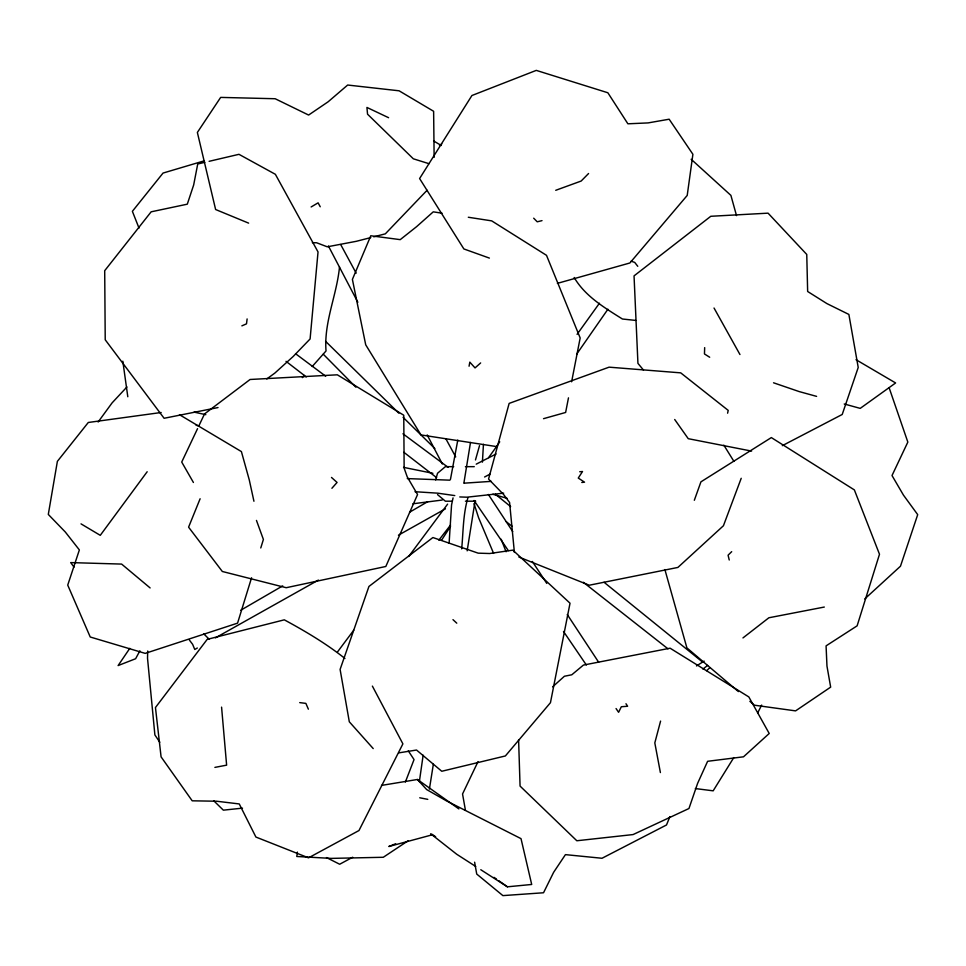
<?xml version="1.0" encoding="UTF-8"?>
<svg xmlns="http://www.w3.org/2000/svg" width="966" height="966" viewBox="0 0 966 966"><rect width="100%" height="100%" fill="white"/><g stroke="black" fill="none" stroke-linecap="round" stroke-linejoin="round"><path stroke-width="1.45" d="M147.701 650.999L147.52 658.244L154.886 734.933L159.813 742.238M704.673 347.627L704.456 353.942L709.684 357.251M449.105 543.242L451.557 504.952L453.054 497.888M482.408 462.146L483.447 444.3M461.688 548.869C463.282 531.795 463.028 514.214 467.942 497.695M247.115 318.937L246.499 323.851L241.862 325.856M470.502 442.44L463.885 483.121M419.365 781.615L423.144 755.219M297.431 852.097L296.767 856.48L331.169 858.388L383.285 857.277L408.026 840.831M457.799 440.049L450.47 479.317M429.399 789.113L433.348 764.251M467.158 550.849L475.055 501.004M339.513 266.966C336.76 295.391 323.779 322.101 326.025 350.972L312.199 366.525M469.065 366.223L469.826 362.141L475.043 367.913L480.645 362.938M568.479 397.847L565.629 412.458L543.532 418.676M571.618 381.787L580.168 337.967L546.502 255.326L491.682 220.864L468.317 217.253M727.603 413.194L728.207 410.381L680.716 372.852L609.075 367.165L509.142 403.402L488.567 479.064L503.648 494.568L509.589 502.489L514.395 552.431M660.587 721.083L654.815 742.902L660.394 772.558M435.654 479.933L437.538 473.255L445.386 466.663L453.706 466.663M475.477 459.949L479.522 445.628M251.571 577.753L237.564 623.142L145.214 653.378L90.236 637.005L67.729 585.106L79.369 549.92L65.277 531.976L48.3 514.431L57.38 461.35L88.292 422.48L161.153 412.506M260.772 547.964L263.392 539.451L256.461 520.42M694.325 500.279L700.93 481.853L771.339 437.586L854.367 489.907L879.495 554.255L857.12 625.835L826.075 645.868L826.968 666.093L830.663 687.128L795.586 710.879L754.446 705.204L749.87 701.316M741.212 478.303L723.437 525.733L677.903 567.428L589.272 585.215L518.863 557.02M405.358 782.074L414.04 759.578L408.268 750.823M200.119 498.758L188.587 527.17L222.325 571.486L286.214 587.714L385.82 566.474L417.554 494.544L407.254 476.938L404.138 468.172L403.764 415.223L337.327 374.808L250.097 379.481L204.514 413.943L198.815 425.97M669.921 816.608L666.492 824.976L602.011 858.267L565.436 854.632L553.627 872.322L543.532 892.765L502.888 895.615L476.733 874.061L474.62 862.191M197.547 428.65L181.717 462.062L193.417 482.481M478.037 761.582L462.545 793.98L465.431 810.293M757.646 713.005L761.667 705.071M139.889 650.806L135.626 658.727L118.106 665.574L129.794 648.343M733.786 757.598L713.162 790.828L695.327 788.558M147.17 471.746L100.271 535.333L81.023 523.874M441.607 540.115L450.542 526.337M499.736 441.788L496.572 446.582L420.995 434.929L365.716 344.826L352.397 279.403L370.787 235.764L400.226 239.64L416.612 226.648L433.263 211.844L442.03 213.196M576.617 354.244L607.916 309.217M488.627 457.582L497.321 445.447M599.439 303.227L577.076 334.345M98.121 422.021L112.104 402.87L126.944 386.968M408.678 556.501L447.608 504.131M337.532 651.893L353.725 630.218M438.842 540.163L450.567 525.045M331.906 488.277L337.062 482.445L331.495 477.445M302.334 377.634L304.302 375.412M427.093 190.266L385.337 233.844L373.733 236.827M588.572 173.518L581.158 181.04L555.728 190.302M731.685 551.671L728.074 555.196L729.245 560.002M706.689 670.694L709.684 667.796M864.751 598.932L900.481 566.197L917.7 514.636L903.452 495.111L892.016 475.538L907.835 442.09L889.155 387.813M552.612 686.85L564.41 676.248L571.787 674.787L583.404 665.091L670.09 648.198L748.819 696.921L769.214 733.484L743.506 756.813L707.619 761.293L697.597 783.39L688.951 808.518L633.092 834.564L576.823 840.758L520.07 786.082L518.597 739.763M702.922 669.064L707.631 665.405M742.963 637.922L768.876 617.769L824.312 607.046M439.47 145.588L441.764 143.91M266.773 378.962L274.791 373.13L293.109 356.551L310.098 338.969L318.031 251.945L275.37 174.303L238.964 154.319L209.103 161.322M696.474 665.924L704.142 661.118M409.584 512.209L427.841 501.608M240.619 610.307L282.712 585.879M197.33 648.017L194.758 649.466L192.632 644.346L189.372 640.047M215.418 637.874L318.394 580.083M398.439 535.176L445.435 508.828M352.675 857.24L339.682 864.244L326.472 857.567M484.594 476.999L489.847 474.209M782.315 445.664L842.219 414.474L858.219 367.466L848.873 314.433L826.968 303.626L807.648 291.49L806.755 254.444L768.067 213.16L710.795 216.287L634.046 275.878L637.934 363.373L643.477 370.05M476.226 464.151L496.113 453.996M395.662 843.741L388.827 846.518L432.333 834.793M311.124 206.966L318.104 202.848L320.229 206.76M204.406 160.779L163.037 173.071L132.378 211.325L139.007 228.085M557.382 283.364L629.892 262.981L687.212 195.434L692.9 154.282L669.148 119.216L648.114 122.911L627.888 123.805L607.856 92.76L536.275 70.385L471.927 95.513L419.606 178.541L463.873 248.95L489.388 258.091M370.823 237.576L356.321 241.307L327.281 246.813L316.606 242.756L312.356 242.683M542.011 220.634L537.217 221.806L533.691 218.195M204.828 162.324L197.728 163.991L193.671 184.965L187.295 204.176L151.143 211.82L104.702 270.697L105.222 339.778L164.111 418.278L218.014 407.555M381.51 785.406L417.445 779.477L458.862 808.916M214.887 767.39L226.624 765.157L221.576 707.136M398.91 752.852L416.527 750.027L441.764 771.266L505.375 755.955L550.451 702.693L570.025 603.207L512.861 550.137L489.665 553.518L478.158 553.156L432.889 537.531L368.94 586.459L340.104 669.414L349.306 721.783L373.214 748.578M503.672 493.155L466.989 497.188L459.768 496.947M442.223 500.038L412.868 503.793M581.786 482.481L584.527 482.179L578.272 478.061L582.51 471.529L579.745 471.734M242.514 808.144L223.351 810.16L213.703 800.729M480.79 869.726L507.404 886.812L531.698 884.47L521.012 838.645L446.425 800.85L426.67 789.572L417.445 779.477M491.235 481.37L464.308 483.157M465.419 466.663L474.27 466.663M452.317 501.197L445.386 501.197L437.538 494.604M465.419 501.197L475.743 501.197M407.278 478.593L449.963 480.174M419.751 797.783L427.781 799.353M415.03 491.718L437.719 493.167L454.781 495.594M635.725 320.422L622.406 319.009C604.305 307.586 585.179 296.26 574.166 277.496M299.726 702.62L305.872 703.381L308.371 709.177M751.596 451.098L688.251 438.685L674.703 419.498M403.546 467.363L432.889 473.304M196.122 425.294L199.02 425.873M194.069 412.12L205.83 414.668M816.596 396.374L799.148 391.568L773.537 382.79M844.236 403.981L860.223 408.376L895.615 382.959L856.021 359.702M507.09 498.299L492.793 494.266M428.989 163.689L413.327 158.798L367.551 114.205L366.923 107.431L388.598 117.707M631.124 261.17L634.722 262.414L637.765 266.302M248.624 223.134L215.623 209.525L197.366 132.439L220.659 97.397L275.165 98.737L308.613 115.051L328.162 101.768L347.675 85.032L399.103 90.804L433.625 111.283L434.132 157.361M344.934 658.474C326.315 643.67 305.377 631.245 284.306 619.834L207.183 639.383L155.454 707.535L161.081 756.861L192.198 800.814L216.613 801.225L239.266 803.941L255.905 837.051L308.516 857.844L358.966 830.543L402.894 743.868L372.381 686.102M179.495 414.716L241.403 451.593L249.264 479.873L253.937 501.257M433.637 140.951L441.269 145.504M475.731 866.466L456.725 854.258L430.655 833.755M431.983 834.274L435.642 836.749M494.049 877.37L496.476 879.084M498.903 880.799L507.404 886.812M402.967 433.794L448.139 467.363M295.572 353.725L325.687 376.209M286.021 361.332L306.258 376.933M436.608 477.639L403.897 452.317M506.281 521.737L512.209 526.398M583.343 582.293L667.977 648.826M495.413 494.254L510.64 506.595M604.076 582.281L702.777 662.205M150.116 587.932L121.619 564.084L70.699 562.598L74.032 567.139M738.41 691.596L686.898 647.884L664.886 569.554M691.173 159.269L730.9 195.386L736.515 215.611M452.969 619.641L456.773 623.179M325.602 341.336L398.861 413.207M403.076 417.336L434.845 448.538M203.838 633.938L209.151 639.202M323.26 354.196L355.886 387.197M733.882 461.313L723.86 445.181M474.052 500.473L508.333 550.608M616.054 708.549L618.602 712.292L621.331 706.738L627.622 706.255L625.968 703.731M563.504 631.45L586.35 665.006M567.259 614.533L598.642 662.205M488.373 494.459L512.717 531.554M532.338 561.463L546.756 583.392M714.031 308.021L739.956 354.534M340.672 244.519L356.164 273.149M445.821 438.685L455.686 456.894M328.416 246.004L357.843 302.273M427.177 434.929L442.356 463.982M493.602 553.385L478.556 517.607L474.028 503.612M501.173 539.269L506.075 551.755M122.815 361.187L127.802 396.748"/></g></svg>
